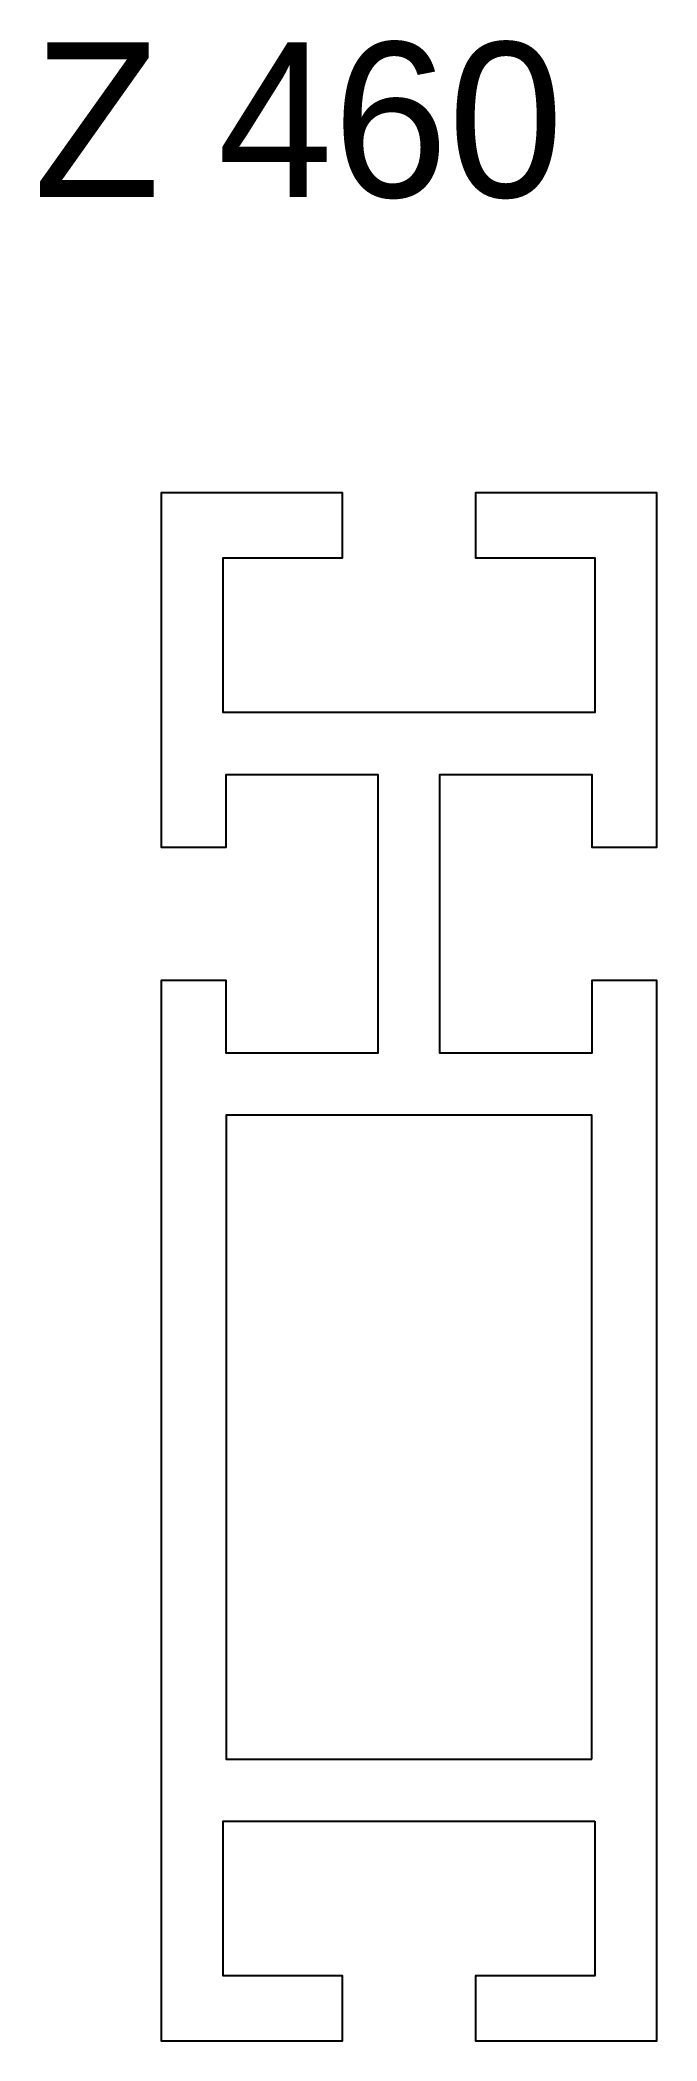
# Model space of a CAD drawing. Header units: millimetres. Extents: x -11.7 to 8.2, y -27.4 to 37.2.
import ezdxf

# ---------------------------------------------------------------- set-up
doc = ezdxf.new("R2010")
doc.units = ezdxf.units.MM
doc.header["$LTSCALE"] = 0.0125
doc.layers.add('Profil', color=7, linetype='Continuous')
doc.layers.add('Text_erfasst', color=3, linetype='Continuous')
doc.styles.add('gs25', font='gsimplex.shx', dxfattribs={"height": 25})

msp = doc.modelspace()

# ---------------------------------------------------------------- linework, layer by layer
at = {"layer": 'Profil'}
for points in [[(6.235, -20.313), (6.235, -25.313), (2.385, -25.313), (2.385, -27.413), (8.235, -27.413), (8.235, -2.413), (8.235, 6.837), (6.135, 6.837), (6.135, 4.487), (1.235, 4.487), (1.235, 13.487), (6.135, 13.487), (6.135, 11.137), (8.235, 11.137), (8.235, 22.587), (2.385, 22.587), (2.385, 20.487), (6.235, 20.487), (6.235, 15.487), (-5.765, 15.487), (-5.765, 20.487), (-1.915, 20.487), (-1.915, 22.587), (-7.765, 22.587), (-7.765, 11.137), (-5.665, 11.137), (-5.665, 13.487), (-0.765, 13.487), (-0.765, 4.487), (-5.665, 4.487), (-5.665, 6.837), (-7.765, 6.837), (-7.765, -2.413), (-7.765, -27.413), (-1.915, -27.413), (-1.915, -25.313), (-5.765, -25.313), (-5.765, -20.313)], [(6.135, -18.313), (6.135, -7.913), (6.135, 2.487), (-5.665, 2.487), (-5.665, -7.913), (-5.665, -18.313)]]:
    msp.add_lwpolyline(points, close=True, dxfattribs=at)

# ---------------------------------------------------------------- texts
at = {"layer": 'Text_erfasst', "style": 'gs25'}
msp.add_text('Z 460', height=5, dxfattribs=at).set_placement((-11.88, 32.134))

doc.saveas('drawing.dxf')
